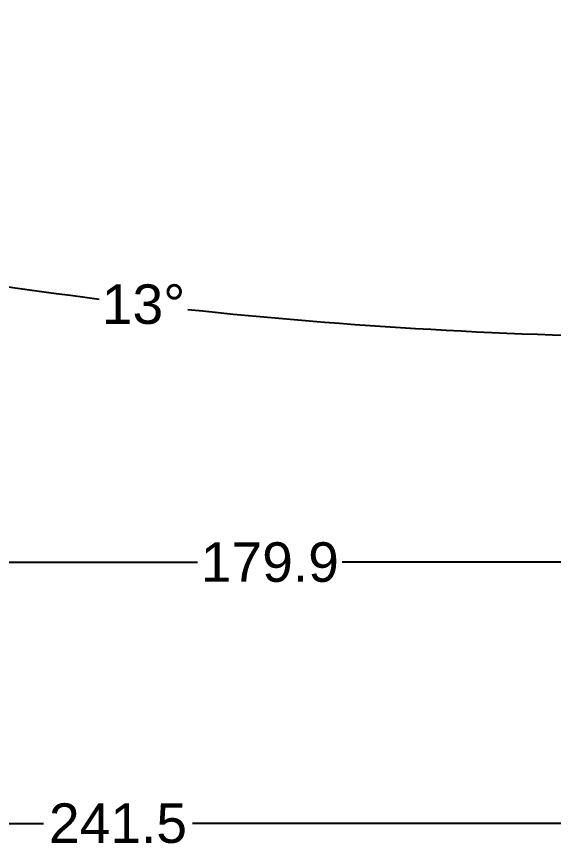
# Model space of a CAD drawing. Extents: x 16036 to 31646, y -36012 to -17126.
# Drawn here: x 16388.8 to 16497.5, y -17746.9 to -17578.3 of the extents above; entities that cross this region are included whole.
import ezdxf

# ---------------------------------------------------------------- set-up
doc = ezdxf.new("R2010")
doc.units = 0
doc.header["$MEASUREMENT"] = 0
doc.layers.get('DEFPOINTS').update_dxf_attribs({"linetype": 'CONTINUOUS'})
doc.layers.add('5', color=2, linetype='CONTINUOUS', lineweight=9)
doc.styles.add('ARIAL', font='arial.ttf')
doc.dimstyles.new('ISO-25', dxfattribs={"dimtxt": 8, "dimasz": 8, "dimexe": 1.25, "dimexo": 0.625, "dimgap": 1.5, "dimtad": 1, "dimtih": 1, "dimtoh": 1, "dimdec": 1, "dimdsep": 46, "dimtxsty": 'ARIAL', "dimcen": 0, "dimclrd": 3, "dimclre": 3, "dimclrt": 4, "dimadec": 0, "dimazin": 0, "dimtfac": 1, "dimtdec": 1, "dimtmove": 0, "dimatfit": 3, "dimfxl": 1, "dimarcsym": 0})

# ---------------------------------------------------------------- blocks, each defined once
blk = doc.blocks.new('*D98')
at = {"layer": '5', "color": 3, "lineweight": -2, "transparency": 16777216}
for p, q in [((16288.59, -17689.39), (16288.59, -17742.87)), ((16530.06, -17740.99), (16530.06, -17740.37)), ((16296.59, -17741.62), (16394.23, -17741.62)), ((16522.06, -17741.62), (16424.42, -17741.62))]:
    blk.add_line(p, q, dxfattribs=at)
at = {"layer": '5', "color": 3, "transparency": 16777216}
for points in [[(16296.59, -17740.29), (16296.59, -17742.95), (16288.59, -17741.62)], [(16522.06, -17740.29), (16522.06, -17742.95), (16530.06, -17741.62)]]:
    blk.add_solid(points, dxfattribs=at)
at = {"layer": 'DEFPOINTS', "color": 0, "transparency": 16777216}
for p in [(16288.59, -17688.76), (16530.06, -17741.62), (16530.06, -17741.62)]:
    blk.add_point(p, dxfattribs=at)
at = {"layer": '5', "color": 4, "transparency": 16777216, "insert": (16409.33, -17741.62), "char_height": 8, "attachment_point": 5, "style": 'ARIAL'}
blk.add_mtext('241.5', dxfattribs=at)
blk = doc.blocks.new('*D99')
at = {"layer": '5', "color": 3, "lineweight": -2, "transparency": 16777216}
for p, q in [((16350.13, -17422.84), (16350.13, -17690.01)), ((16530.06, -17688.14), (16530.06, -17687.51)), ((16358.13, -17688.76), (16425.47, -17688.76)), ((16522.06, -17688.76), (16454.72, -17688.76))]:
    blk.add_line(p, q, dxfattribs=at)
at = {"layer": '5', "color": 3, "transparency": 16777216}
for points in [[(16358.13, -17687.43), (16358.13, -17690.1), (16350.13, -17688.76)], [(16522.06, -17687.43), (16522.06, -17690.1), (16530.06, -17688.76)]]:
    blk.add_solid(points, dxfattribs=at)
at = {"layer": 'DEFPOINTS', "color": 0, "transparency": 16777216}
for p in [(16350.13, -17422.21), (16530.06, -17688.76), (16530.06, -17688.76)]:
    blk.add_point(p, dxfattribs=at)
at = {"layer": '5', "color": 4, "transparency": 16777216, "insert": (16440.09, -17688.76), "char_height": 8, "attachment_point": 5, "style": 'ARIAL'}
blk.add_mtext('179.9', dxfattribs=at)
blk = doc.blocks.new('*D100')
at = {"layer": '5', "color": 3, "lineweight": -2, "transparency": 16777216}
blk.add_line((16530.06, -17678.74), (16530.06, -17641.99), dxfattribs=at)
for start, end in [(257.45817, 262.85002), (263.88448, 269.54183)]:
    blk.add_arc((16530.06, -16642.81), 1000.43, start, end, dxfattribs=at)
at = {"layer": '5', "color": 3, "transparency": 16777216}
for points in [[(16312.52, -17620.67), (16313.11, -17618.07), (16305.02, -17617.6)], [(16522.07, -17641.88), (16522.06, -17644.54), (16530.06, -17643.24)]]:
    blk.add_solid(points, dxfattribs=at)
at = {"layer": 'DEFPOINTS', "color": 0, "transparency": 16777216}
for p in [(16355.43, -17399.24), (16454.47, -17640.38), (16530.06, -17679.36), (16288.59, -17688.76), (16530.06, -17745.28)]:
    blk.add_point(p, dxfattribs=at)
at = {"layer": '5', "color": 4, "transparency": 16777216, "insert": (16414.51, -17636.55), "char_height": 8, "attachment_point": 5, "style": 'ARIAL'}
blk.add_mtext('13°', dxfattribs=at)

msp = doc.modelspace()

# ---------------------------------------------------------------- dimensions: what is measured, and where the dimension line sits
at = {"layer": '5'}
dim = msp.add_angular_dim_2l(base=(16454.47, -17640.38), line1=((16530.06, -17679.36), (16530.06, -17745.28)), line2=((16355.43, -17399.24), (16288.59, -17688.76)), dimstyle='ISO-25', dxfattribs=at)
dim.commit()
dim.dimension.update_dxf_attribs({"geometry": '*D100', "text_midpoint": (16414.51, -17636.55), "dimtype": 162})
for base, p1, p2, picture, middle in [((16530.06, -17688.76), (16350.13, -17422.21), (16530.06, -17688.76), '*D99', (16440.09, -17688.76)), ((16530.06, -17741.62), (16288.59, -17688.76), (16530.06, -17741.62), '*D98', (16409.33, -17741.62))]:
    dim = msp.add_linear_dim(base=base, p1=p1, p2=p2, dimstyle='ISO-25', override={"dimtad": 0}, dxfattribs=at)
    dim.commit()
    dim.dimension.update_dxf_attribs({"geometry": picture, "text_midpoint": middle})

doc.saveas('drawing.dxf')
